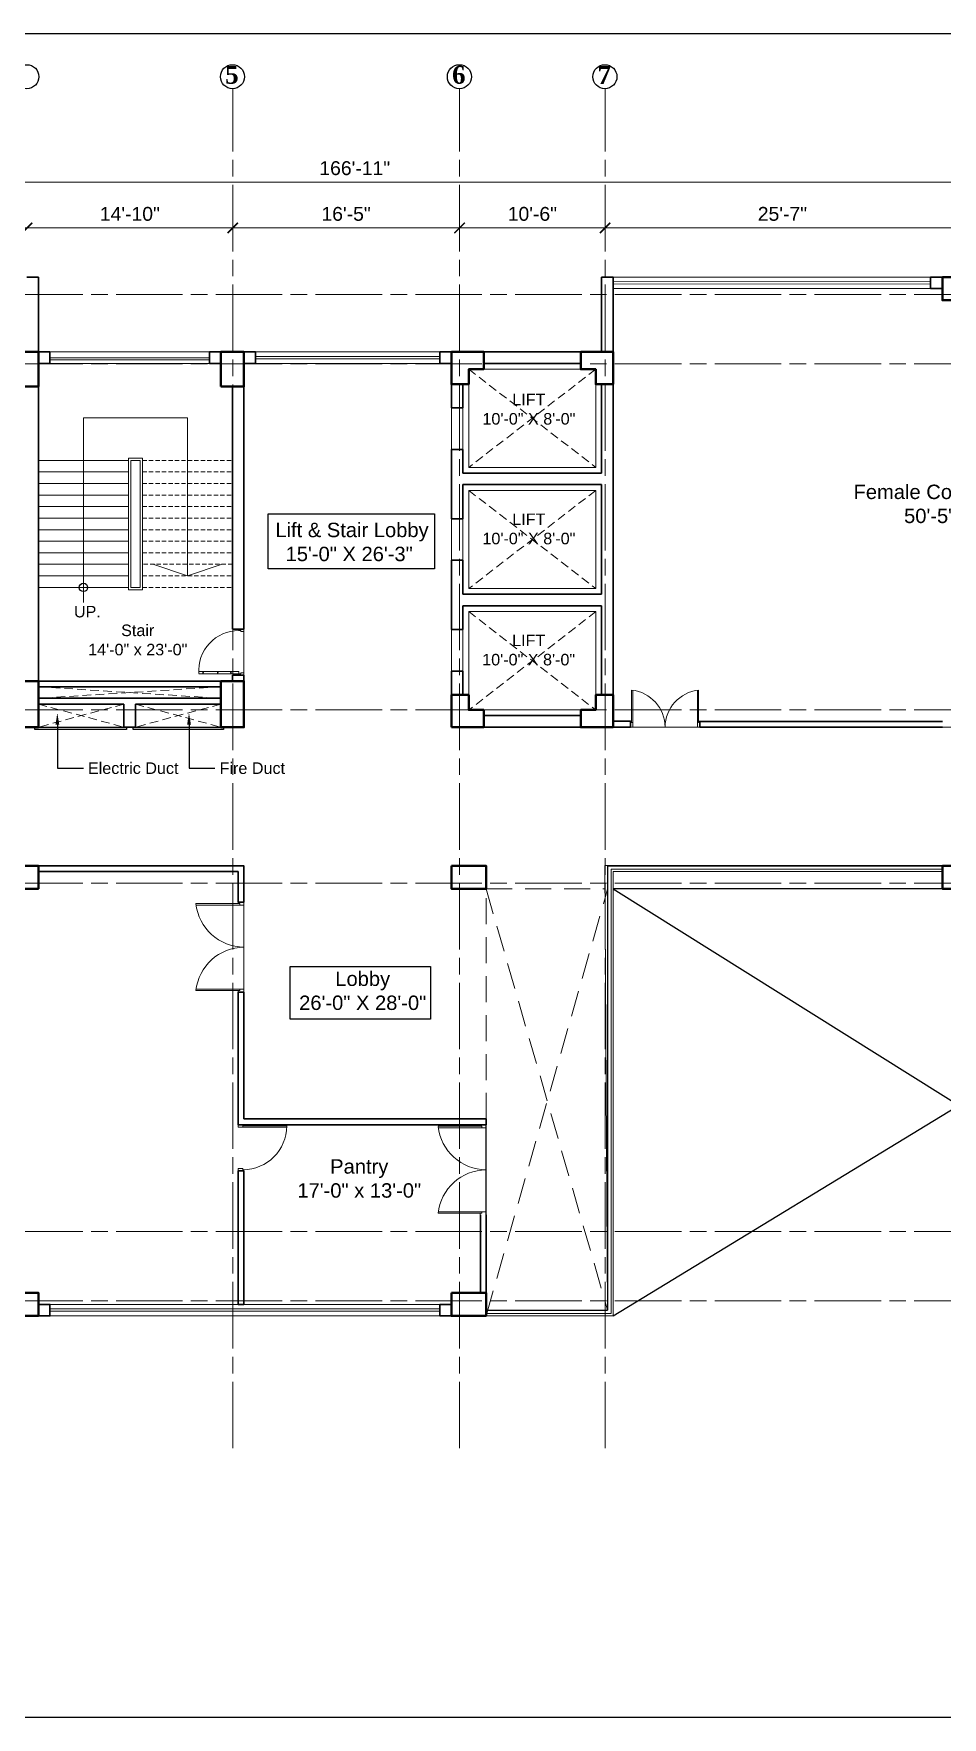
# Model space of a CAD drawing. Header units: inches. Extents: x -12 to 20935469, y -1604 to 24729220.
# Drawn here: x 20925476 to 20926263, y 24705706 to 24707164 of the extents above; entities that cross this region are included whole.
import ezdxf
from ezdxf import colors
from ezdxf.entities.mleader import LeaderData, LeaderLine
from ezdxf.math import Vec2, Vec3

# ---------------------------------------------------------------- set-up
doc = ezdxf.new("R2010")
doc.units = ezdxf.units.IN
doc.header["$LTSCALE"] = 0.03
doc.header["$MEASUREMENT"] = 0
doc.header["$PDMODE"] = 32
doc.header["$PDSIZE"] = 15
doc.linetypes.add('ACAD_ISO08W100', pattern=[36, 24, -3, 6, -3])
doc.linetypes.add('DASHED2', pattern=[0.375, 0.25, -0.125])
for name, color, linetype, lineweight in [('column', 1, 'Continuous', 40), ('Dim Line', 252, 'Continuous', 13), ('Door', 7, 'Continuous', 18), ('Dot', 253, 'Continuous', 0), ('Gas', 21, 'Continuous', 5), ('Grid Line', 252, 'Continuous', 18), ('Hatch', 253, 'Continuous', 15), ('Main Wall', 7, 'Continuous', 30), ('RAIL', 23, 'Continuous', 13), ('STAIR', 46, 'Continuous', 15), ('wind.', 150, 'Continuous', 20)]:
    doc.layers.add(name, color=color, linetype=linetype, lineweight=lineweight)
doc.layers.add('FUR', color=251, linetype='Continuous')
doc.layers.add('TEXT', color=7, linetype='Continuous')
doc.styles.add('2', font='swisscl.ttf')
doc.styles.add('RomanS', font='arial.ttf', dxfattribs={"height": 12})
doc.styles.get("Standard").update_dxf_attribs({"font": 'timesbd.ttf'})
doc.dimstyles.new('Aec_Arch_I', dxfattribs={"dimscale": 96, "dimtxt": 12, "dimasz": 0.09375, "dimexe": 0.125, "dimexo": 0.125, "dimgap": 0.0625, "dimtad": 1, "dimdec": 0, "dimzin": 3, "dimdsep": 46, "dimlunit": 4, "dimtxsty": 'RomanS', "dimblk1": 'ARCHTICK', "dimblk2": 'ARCHTICK', "dimsah": 1, "dimcen": 0.09375, "dimdle": 0.125, "dimadec": 0, "dimazin": 0, "dimtfac": 0.75, "dimtdec": 0, "dimtmove": 2, "dimatfit": 3, "dimldrblk": 'ARCHTICK', "dimfxl": 1, "dimfrac": 1, "dimtolj": 1, "dimtzin": 0, "dimarcsym": 0})

# ---------------------------------------------------------------- blocks, each defined once
blk = doc.blocks.new('_ArchTick')
at = {"color": 0, "linetype": 'ByBlock', "lineweight": 35, "const_width": 0.15}
blk.add_lwpolyline([(-0.5, -0.5), (0.5, 0.5)], dxfattribs=at)
blk = doc.blocks.new('*D8')
at = {"layer": 'Defpoints', "color": 0, "transparency": 16777216}
for p in [(20831396.3, 24724578.2), (20831666.3, 24724578.2), (20831666.3, 24724578.2)]:
    blk.add_point(p, dxfattribs=at)
at = {"layer": 'Dim Line', "color": 0, "lineweight": -2, "transparency": 16777216}
blk.add_line((20831384.3, 24724578.2), (20831678.3, 24724578.2), dxfattribs=at)
at = {"layer": 'Dim Line', "color": 0, "lineweight": -2, "transparency": 16777216, "xscale": 9, "yscale": 9, "zscale": 9, "rotation": 180}
blk.add_blockref('_ArchTick', (20831396.3, 24724578.2), dxfattribs=at)
at = {"layer": 'Dim Line', "color": 0, "lineweight": -2, "transparency": 16777216, "xscale": 9, "yscale": 9, "zscale": 9}
blk.add_blockref('_ArchTick', (20831666.3, 24724578.2), dxfattribs=at)
at = {"layer": 'Dim Line', "color": 0, "transparency": 16777216, "insert": (20831531.3, 24724590.3), "char_height": 12, "attachment_point": 5, "style": 'RomanS'}
blk.add_mtext('\\A1;22\'-6"', dxfattribs=at)
blk = doc.blocks.new('*D9')
at = {"layer": 'Defpoints', "color": 0, "transparency": 16777216}
for p in [(20831666.3, 24724578.2), (20831844.3, 24724578.2), (20831844.3, 24724578.2)]:
    blk.add_point(p, dxfattribs=at)
at = {"layer": 'Dim Line', "color": 0, "lineweight": -2, "transparency": 16777216}
blk.add_line((20831654.3, 24724578.2), (20831856.3, 24724578.2), dxfattribs=at)
at = {"layer": 'Dim Line', "color": 0, "lineweight": -2, "transparency": 16777216, "xscale": 9, "yscale": 9, "zscale": 9, "rotation": 180}
blk.add_blockref('_ArchTick', (20831666.3, 24724578.2), dxfattribs=at)
at = {"layer": 'Dim Line', "color": 0, "lineweight": -2, "transparency": 16777216, "xscale": 9, "yscale": 9, "zscale": 9}
blk.add_blockref('_ArchTick', (20831844.3, 24724578.2), dxfattribs=at)
at = {"layer": 'Dim Line', "color": 0, "transparency": 16777216, "insert": (20831755.3, 24724590.3), "char_height": 12, "attachment_point": 5, "style": 'RomanS'}
blk.add_mtext('\\A1;14\'-10"', dxfattribs=at)
blk = doc.blocks.new('*D21')
at = {"layer": 'Defpoints', "color": 0, "transparency": 16777216}
for p in [(20831844.3, 24724578.2), (20832040.8, 24724578.2), (20832040.8, 24724578.2)]:
    blk.add_point(p, dxfattribs=at)
at = {"layer": 'Dim Line', "color": 0, "lineweight": -2, "transparency": 16777216}
for p, q in [((20831832.3, 24724578.2), (20832052.8, 24724578.2)), ((20831844.3, 24724566.2), (20831844.3, 24724566.2)), ((20832040.8, 24724566.2), (20832040.8, 24724566.2))]:
    blk.add_line(p, q, dxfattribs=at)
at = {"layer": 'Dim Line', "color": 0, "lineweight": -2, "transparency": 16777216, "xscale": 9, "yscale": 9, "zscale": 9, "rotation": 180}
blk.add_blockref('_ArchTick', (20831844.3, 24724578.2), dxfattribs=at)
at = {"layer": 'Dim Line', "color": 0, "lineweight": -2, "transparency": 16777216, "xscale": 9, "yscale": 9, "zscale": 9}
blk.add_blockref('_ArchTick', (20832040.8, 24724578.2), dxfattribs=at)
at = {"layer": 'Dim Line', "color": 0, "transparency": 16777216, "insert": (20831942.5, 24724590.3), "char_height": 12, "attachment_point": 5, "style": 'RomanS'}
blk.add_mtext('\\A1;16\'-5"', dxfattribs=at)
blk = doc.blocks.new('*D22')
at = {"layer": 'Defpoints', "color": 0, "transparency": 16777216}
for p in [(20832040.8, 24724578.2), (20832166.8, 24724578.2), (20832166.8, 24724578.2)]:
    blk.add_point(p, dxfattribs=at)
at = {"layer": 'Dim Line', "color": 0, "lineweight": -2, "transparency": 16777216}
for p, q in [((20832028.8, 24724578.2), (20832178.8, 24724578.2)), ((20832040.8, 24724566.2), (20832040.8, 24724566.2)), ((20832166.8, 24724566.2), (20832166.8, 24724566.2))]:
    blk.add_line(p, q, dxfattribs=at)
at = {"layer": 'Dim Line', "color": 0, "lineweight": -2, "transparency": 16777216, "xscale": 9, "yscale": 9, "zscale": 9, "rotation": 180}
blk.add_blockref('_ArchTick', (20832040.8, 24724578.2), dxfattribs=at)
at = {"layer": 'Dim Line', "color": 0, "lineweight": -2, "transparency": 16777216, "xscale": 9, "yscale": 9, "zscale": 9}
blk.add_blockref('_ArchTick', (20832166.8, 24724578.2), dxfattribs=at)
at = {"layer": 'Dim Line', "color": 0, "transparency": 16777216, "insert": (20832103.8, 24724590.3), "char_height": 12, "attachment_point": 5, "style": 'RomanS'}
blk.add_mtext('\\A1;10\'-6"', dxfattribs=at)
blk = doc.blocks.new('*D23')
at = {"layer": 'Defpoints', "color": 0, "transparency": 16777216}
for p in [(20832166.8, 24724578.2), (20832473.8, 24724578.2), (20832473.8, 24724578.2)]:
    blk.add_point(p, dxfattribs=at)
at = {"layer": 'Dim Line', "color": 0, "lineweight": -2, "transparency": 16777216}
for p, q in [((20832154.8, 24724578.2), (20832485.8, 24724578.2)), ((20832166.8, 24724566.2), (20832166.8, 24724566.2)), ((20832473.8, 24724566.2), (20832473.8, 24724566.2))]:
    blk.add_line(p, q, dxfattribs=at)
at = {"layer": 'Dim Line', "color": 0, "lineweight": -2, "transparency": 16777216, "xscale": 9, "yscale": 9, "zscale": 9, "rotation": 180}
blk.add_blockref('_ArchTick', (20832166.8, 24724578.2), dxfattribs=at)
at = {"layer": 'Dim Line', "color": 0, "lineweight": -2, "transparency": 16777216, "xscale": 9, "yscale": 9, "zscale": 9}
blk.add_blockref('_ArchTick', (20832473.8, 24724578.2), dxfattribs=at)
at = {"layer": 'Dim Line', "color": 0, "transparency": 16777216, "insert": (20832320.3, 24724590.3), "char_height": 12, "attachment_point": 5, "style": 'RomanS'}
blk.add_mtext('\\A1;25\'-7"', dxfattribs=at)
blk = doc.blocks.new('*D13')
at = {"layer": 'Defpoints', "color": 0, "transparency": 16777216}
for p in [(20830948.3, 24724610.7), (20832951.8, 24724617.8), (20832951.8, 24724610.7)]:
    blk.add_point(p, dxfattribs=at)
at = {"layer": 'Dim Line', "color": 0, "lineweight": -2, "transparency": 16777216}
for p, q in [((20830948.3, 24724622.7), (20830948.3, 24724629.8)), ((20832951.8, 24724622.7), (20832951.8, 24724629.8)), ((20830936.3, 24724617.8), (20832963.8, 24724617.8))]:
    blk.add_line(p, q, dxfattribs=at)
at = {"layer": 'Dim Line', "color": 0, "lineweight": -2, "transparency": 16777216, "xscale": 9, "yscale": 9, "zscale": 9, "rotation": 180}
blk.add_blockref('_ArchTick', (20830948.3, 24724617.8), dxfattribs=at)
at = {"layer": 'Dim Line', "color": 0, "lineweight": -2, "transparency": 16777216, "xscale": 9, "yscale": 9, "zscale": 9}
blk.add_blockref('_ArchTick', (20832951.8, 24724617.8), dxfattribs=at)
at = {"layer": 'Dim Line', "color": 0, "transparency": 16777216, "insert": (20831950, 24724629.9), "char_height": 12, "attachment_point": 5, "style": 'RomanS'}
blk.add_mtext('\\A1;166\'-11"', dxfattribs=at)
blk = doc.blocks.new('A$C36295410')
at = {"layer": 'Door'}
for p, q in [((1, 4), (1, 32)), ((2, 0), (2, 32)), ((58, 0), (58, 32)), ((59, 4), (59, 32)), ((1, 5), (0, 5)), ((2, 4), (1, 4)), ((58, 4), (59, 4)), ((59, 5), (60, 5)), ((2, 0), (0, 0)), ((58, 0), (60, 0))]:
    blk.add_line(p, q, dxfattribs=at)
for centre, start, end in [((-2.5, -0.3), 0.5906, 83.7783), ((62.5, -0.3), 96.2217, 179.4094)]:
    blk.add_arc(centre, 32.5, start, end, dxfattribs=at)
blk = doc.blocks.new('Door_45')
at = {"layer": 'Door'}
for p, q in [((1.5, 5), (1.5, 44)), ((1.5, 40), (2.2, 40)), ((2.2, 40), (2.2, 39.5)), ((2.2, 39.5), (2.7, 39.5)), ((2.7, 39.5), (2.7, 40)), ((2.7, 40), (3.5, 40)), ((3.5, 44), (3.5, 5)), ((1.5, 25.8), (2.2, 25.8)), ((2.2, 25.8), (2.2, 25.3)), ((2.2, 25.3), (2.7, 25.3)), ((2.7, 25.8), (3.5, 25.8)), ((2.7, 25.3), (2.7, 25.8)), ((0, 0), (0, 5)), ((0, 5), (1.5, 5)), ((1.5, 12.6), (2.2, 12.6)), ((3.5, 5), (1.5, 5)), ((1.5, 5), (1.5, 3)), ((1.5, 3), (2.5, 3)), ((2.2, 12.6), (2.2, 13.1)), ((2.2, 13.1), (2.7, 13.1)), ((2.5, 3), (2.5, 0)), ((2.7, 13.1), (2.7, 12.6)), ((2.7, 12.6), (3.5, 12.6)), ((42.5, 3), (42.5, 0)), ((43.5, 3), (42.5, 3)), ((45, 5), (43.5, 5)), ((43.5, 5), (43.5, 3)), ((45, 0), (45, 5)), ((2.5, 0), (0, 0)), ((42.5, 0), (45, 0))]:
    blk.add_line(p, q, dxfattribs=at)
blk.add_arc((4.7, 5.3), 38.8, 359.6233, 94.6685, dxfattribs=at)
blk = doc.blocks.new('$D40')
at = {"layer": 'Door'}
for p, q in [((1, 4), (1, 42)), ((2, 0), (2, 42)), ((1, 5), (0, 5)), ((2, 0), (0, 0)), ((2, 4), (1, 4)), ((39, 4), (38, 4)), ((38, 4), (38, 0)), ((40, 0), (38, 0)), ((40, 5), (39, 5)), ((39, 5), (39, 4))]:
    blk.add_line(p, q, dxfattribs=at)
blk.add_arc((1, 4), 38, 0, 90, dxfattribs=at)
blk = doc.blocks.new('fff')
at = {"layer": 'Grid Line', "color": 252, "linetype": 'ACAD_ISO08W100', "lineweight": 9, "ltscale": 80, "true_color": 0x939598}
for p, q in [((20831844.3, 24723521.1), (20831844.3, 24724698.8)), ((20832040.8, 24723521.1), (20832040.8, 24724698.8)), ((20832166.8, 24723521.1), (20832166.8, 24724698.8)), ((20833096.9, 24724520.6), (20830726.1, 24724520.6)), ((20833096.9, 24724460.6), (20830726.1, 24724460.6)), ((20833096.9, 24724160.7), (20830726.1, 24724160.7)), ((20833096.9, 24724010.7), (20830726.1, 24724010.7)), ((20833096.9, 24723708.7), (20830726.1, 24723708.7)), ((20833096.9, 24723648.8), (20830726.1, 24723648.8))]:
    blk.add_line(p, q, dxfattribs=at)
at = {"layer": 'Dim Line'}
for base, p1, p2, picture, middle in [((20832951.7523, 24724617.8128), (20830948.3088, 24724610.7482), (20832951.7523, 24724610.7482), '*D13', (20831950.0306, 24724629.9397)), ((20831666.3, 24724578.2), (20831396.3, 24724578.2), (20831666.3, 24724578.2), '*D8', (20831531.3, 24724590.3)), ((20831844.3, 24724578.2), (20831666.3, 24724578.2), (20831844.3, 24724578.2), '*D9', (20831755.3, 24724590.3)), ((20832040.7792, 24724578.1666), (20831844.25, 24724578.1666), (20832040.7792, 24724578.1666), '*D21', (20831942.5146, 24724590.2934)), ((20832166.8, 24724578.2), (20832040.8, 24724578.2), (20832166.8, 24724578.2), '*D22', (20832103.8, 24724590.3)), ((20832473.8, 24724578.2), (20832166.8, 24724578.2), (20832473.8, 24724578.2), '*D23', (20832320.3, 24724590.3))]:
    dim = blk.add_linear_dim(base=base, p1=p1, p2=p2, dimstyle='Aec_Arch_I', dxfattribs=at)
    dim.commit()
    dim.dimension.update_dxf_attribs({"geometry": picture, "text_midpoint": middle})

msp = doc.modelspace()

# ---------------------------------------------------------------- linework, layer by layer
for p, q in [((20925973.2, 24706443.2), (20926263.1, 24706443.3)), ((20925973.2, 24706443.2), (20925973.2, 24706058.3)), ((20925978.2, 24706423.3), (20926568.1, 24706053.3)), ((20926263.1, 24706423.3), (20925978.2, 24706423.3)), ((20925978.2, 24706053.3), (20926568.1, 24706413.3)), ((20925868, 24706140.9), (20925868, 24706218.9)), ((20925868, 24706058.3), (20925973.2, 24706058.3))]:
    msp.add_line(p, q)
for points in [[(20925679.2, 24706748.1), (20925823.5, 24706748.1), (20925823.5, 24706700.4), (20925679.2, 24706700.4)], [(20925477.3, 24706563.3), (20925556.6, 24706563.3), (20925556.6, 24706561.3), (20925477.3, 24706561.3)], [(20925562.4, 24706563.3), (20925640.6, 24706563.3), (20925640.6, 24706561.3), (20925562.4, 24706561.3)], [(20925698.4, 24706356.1), (20925820, 24706356.1), (20925820, 24706310.4), (20925698.4, 24706310.4)]]:
    msp.add_lwpolyline(points, close=True)
msp.add_circle((20925519.4, 24706684.4), 3.61)
at = {"layer": 'column', "lineweight": 40, "ltscale": 20}
for points in [[(20926263.1, 24706953.2), (20926263.1, 24706933.2), (20926293.1, 24706933.2), (20926293.1, 24706953.2)], [(20925460.4, 24706858.4), (20925480.4, 24706858.4), (20925480.4, 24706888.4), (20925460.4, 24706888.4)], [(20925638.4, 24706858.4), (20925658.4, 24706858.4), (20925658.4, 24706888.4), (20925638.4, 24706888.4)], [(20925460.4, 24706563.3), (20925480.4, 24706563.3), (20925480.4, 24706603.3), (20925460.4, 24706603.3)], [(20925638.4, 24706563.3), (20925658.4, 24706563.3), (20925658.4, 24706603.3), (20925638.4, 24706603.3)], [(20925450.4, 24706443.3), (20925450.4, 24706423.3), (20925480.4, 24706423.3), (20925480.4, 24706443.3)], [(20925838, 24706443.3), (20925838, 24706423.3), (20925868, 24706423.3), (20925868, 24706443.3)], [(20926263.1, 24706443.3), (20926263.1, 24706423.3), (20926293.1, 24706423.3), (20926293.1, 24706443.3)], [(20925450.4, 24706073.3), (20925450.4, 24706053.3), (20925480.4, 24706053.3), (20925480.4, 24706073.3)], [(20925838, 24706073.3), (20925838, 24706053.3), (20925868, 24706053.3), (20925868, 24706073.3)]]:
    msp.add_lwpolyline(points, close=True, dxfattribs=at)
for points in [[(20925838, 24706888.4), (20925866, 24706888.4), (20925866, 24706873.4), (20925853, 24706873.4), (20925853, 24706860.4), (20925838, 24706860.4), (20925838, 24706888.4)], [(20925978, 24706888.4), (20925950, 24706888.4), (20925950, 24706873.4), (20925963, 24706873.4), (20925963, 24706860.4), (20925978, 24706860.4), (20925978, 24706888.4)], [(20925838, 24706563.3), (20925866, 24706563.3), (20925866, 24706578.3), (20925853, 24706578.3), (20925853, 24706591.3), (20925838, 24706591.3), (20925838, 24706563.3)], [(20925978, 24706563.3), (20925950, 24706563.3), (20925950, 24706578.3), (20925963, 24706578.3), (20925963, 24706591.3), (20925978, 24706591.3), (20925978, 24706563.3)]]:
    msp.add_lwpolyline(points, dxfattribs=at)
at = {"layer": 'Defpoints'}
msp.add_lwpolyline([(20924497.9, 24707164.1), (20926936.8, 24707164.1), (20926936.8, 24705705.5), (20924497.9, 24705705.5)], close=True, dxfattribs=at)
at = {"layer": 'Door'}
for p, q in [((20925654.7, 24706410.5), (20925616.8, 24706410.5)), ((20925658.4, 24706409.2), (20925616.8, 24706409.2)), ((20925653.4, 24706410.5), (20925653.4, 24706411.8)), ((20925654.7, 24706409.2), (20925654.7, 24706410.5)), ((20925658.4, 24706409.2), (20925658.4, 24706411.8)), ((20925658.4, 24706336.4), (20925616.8, 24706336.4)), ((20925654.7, 24706336.4), (20925654.7, 24706335.1)), ((20925658.4, 24706336.4), (20925658.4, 24706333.8)), ((20925654.7, 24706335.1), (20925616.8, 24706335.1)), ((20925653.4, 24706335.1), (20925653.4, 24706333.8)), ((20925863, 24706217.6), (20925863, 24706218.9)), ((20925868, 24706216.3), (20925868, 24706218.9)), ((20925864.3, 24706217.6), (20925826.4, 24706217.6)), ((20925868, 24706216.3), (20925826.5, 24706216.3)), ((20925864.3, 24706216.3), (20925864.3, 24706217.6)), ((20925864.3, 24706142.2), (20925826.4, 24706142.2)), ((20925868, 24706143.5), (20925826.5, 24706143.5)), ((20925863, 24706142.2), (20925863, 24706140.9)), ((20925864.3, 24706143.5), (20925864.3, 24706142.2)), ((20925868, 24706143.5), (20925868, 24706140.9))]:
    msp.add_line(p, q, dxfattribs=at)
for centre, start, end in [((20925658.8, 24706415), 186.2217, 269.4094), ((20925658.8, 24706330.5), 90.5906, 173.7783), ((20925868.5, 24706222.1), 186.2217, 269.4094), ((20925868.5, 24706137.6), 90.5906, 173.7783)]:
    msp.add_arc(centre, 42.3, start, end, dxfattribs=at)
at = {"layer": 'Dot', "linetype": 'DASHED2', "lineweight": 0, "ltscale": 1000}
for p, q in [((20925480.4, 24706598.3), (20925638.4, 24706588.3)), ((20925638.4, 24706598.3), (20925480.4, 24706588.3)), ((20925554.4, 24706583.3), (20925480.4, 24706563.3)), ((20925480.4, 24706583.3), (20925554.4, 24706563.3)), ((20925564.4, 24706583.3), (20925638.4, 24706563.3)), ((20925638.4, 24706583.3), (20925564.4, 24706563.3))]:
    msp.add_line(p, q, dxfattribs=at)
at = {"layer": 'Dot', "color": 0, "linetype": 'DASHED2', "lineweight": 20, "ltscale": 3000}
for p, q in [((20925868, 24706423.3), (20925973.2, 24706058.3)), ((20925868, 24706223.9), (20925868, 24706423.3)), ((20925868, 24706423.3), (20925971.1, 24706423.3)), ((20925868, 24706053.3), (20925973.2, 24706423.1))]:
    msp.add_line(p, q, dxfattribs=at)
at = {"layer": 'Dot', "linetype": 'DASHED2', "lineweight": 0, "ltscale": 1000}
for points in [[(20925853, 24706873.4), (20925963, 24706788.4), (20925963, 24706873.4), (20925853, 24706788.4)], [(20925853, 24706768.4), (20925963, 24706683.4), (20925963, 24706768.4), (20925853, 24706683.4)], [(20925853, 24706663.4), (20925963.1, 24706578.2), (20925963.1, 24706663.4), (20925853.1, 24706578.2)]]:
    msp.add_lwpolyline(points, dxfattribs=at)
at = {"layer": 'Gas', "color": 0, "lineweight": 5}
for points in [[(20925853, 24706788.4), (20925963, 24706788.4), (20925963, 24706873.4), (20925853, 24706873.4)], [(20925570.4, 24706682.4), (20925558.4, 24706682.4), (20925558.4, 24706796.4), (20925570.4, 24706796.4)], [(20925568.4, 24706684.4), (20925560.4, 24706684.4), (20925560.4, 24706794.4), (20925568.4, 24706794.4)], [(20925853, 24706683.4), (20925963, 24706683.4), (20925963, 24706768.4), (20925853, 24706768.4)], [(20925853.1, 24706578.2), (20925963.1, 24706578.2), (20925963.1, 24706663.4), (20925853, 24706663.4)]]:
    msp.add_lwpolyline(points, close=True, dxfattribs=at)
at = {"layer": 'Hatch', "lineweight": 0}
msp.add_lwpolyline([(20926671.9, 24706563.4), (20925838, 24706563.4), (20925838, 24706878.2), (20925658.4, 24706878.4), (20925658.4, 24706563.3), (20924836.4, 24706563.5), (20924836.4, 24706443.4), (20925658.4, 24706443.4), (20925658.4, 24706223.9), (20925868, 24706223.9), (20925868, 24706073.3), (20925868, 24706058.4), (20925869.5, 24706058.4), (20925973.2, 24706058.4), (20925970.9, 24706443.4), (20926671.9, 24706443.4)], close=True, dxfattribs=at)
at = {"layer": 'Main Wall', "lineweight": 30}
for p, q in [((20925470.4, 24706953.2), (20925480.4, 24706953.2)), ((20925480.4, 24706888.4), (20925480.4, 24706953.2)), ((20925968.1, 24706953.2), (20925978, 24706953.2)), ((20925968.1, 24706953.2), (20925968.1, 24706888.4)), ((20925978, 24706591.3), (20925978, 24706953.2)), ((20926262.9, 24706953.2), (20926252.9, 24706953.2)), ((20926252.9, 24706953.2), (20926252.9, 24706943.2)), ((20926252.9, 24706943.2), (20926262.9, 24706943.2)), ((20925480.4, 24706603.3), (20925480.4, 24706878.4)), ((20925866, 24706888.4), (20925950, 24706888.4)), ((20925866, 24706878.4), (20925950, 24706878.4)), ((20925648.4, 24706858.4), (20925648.4, 24706648.3)), ((20925658.4, 24706858.4), (20925658.4, 24706648.3)), ((20925838, 24706839.9), (20925848, 24706839.9)), ((20925838, 24706803.9), (20925848, 24706803.9)), ((20925848, 24706783.4), (20925968, 24706783.4)), ((20925848, 24706773.4), (20925968, 24706773.4)), ((20925838, 24706743.9), (20925848, 24706743.9)), ((20925848, 24706707.9), (20925838, 24706707.9)), ((20925848, 24706678.4), (20925968, 24706678.4)), ((20925848, 24706668.4), (20925968, 24706668.4)), ((20925658.4, 24706648.3), (20925648.4, 24706648.3)), ((20925848, 24706647.8), (20925838, 24706647.8)), ((20925638.4, 24706603.3), (20925480.4, 24706603.3)), ((20925638.4, 24706598.3), (20925480.4, 24706598.3)), ((20925648.4, 24706608.3), (20925648.4, 24706603.3)), ((20925658.4, 24706608.3), (20925648.4, 24706608.3)), ((20925658.4, 24706608.3), (20925658.4, 24706603.3)), ((20925848, 24706611.8), (20925838, 24706611.8)), ((20925638.4, 24706588.3), (20925480.4, 24706588.3)), ((20925554.4, 24706583.3), (20925480.4, 24706583.3)), ((20925554.4, 24706583.3), (20925554.4, 24706563.3)), ((20925638.4, 24706583.3), (20925564.4, 24706583.3)), ((20925564.4, 24706583.3), (20925564.4, 24706563.3)), ((20925554.4, 24706563.3), (20925564.4, 24706563.3)), ((20925866, 24706563.3), (20925950, 24706563.3)), ((20925993, 24706568.4), (20925978, 24706568.4)), ((20925993, 24706563.4), (20925978, 24706563.4)), ((20925993, 24706563.4), (20925993, 24706568.4)), ((20926263.1, 24706568.3), (20926053, 24706568.3)), ((20926053, 24706563.3), (20926053, 24706568.3)), ((20926263.1, 24706563.3), (20926053, 24706563.3)), ((20925480.4, 24706443.3), (20925658.4, 24706443.3)), ((20925653.4, 24706438.3), (20925480.4, 24706438.3)), ((20925653.4, 24706438.3), (20925653.4, 24706411.8)), ((20925658.4, 24706443.3), (20925658.4, 24706411.8)), ((20925653.4, 24706411.8), (20925658.4, 24706411.8)), ((20925653.4, 24706333.8), (20925653.4, 24706218.9)), ((20925653.4, 24706333.8), (20925658.4, 24706333.8)), ((20925658.4, 24706333.8), (20925658.4, 24706223.9)), ((20925653.4, 24706218.9), (20925868, 24706218.9)), ((20925658.4, 24706223.9), (20925868, 24706223.9)), ((20925868, 24706218.9), (20925868, 24706223.9)), ((20925653.4, 24706178.9), (20925658.4, 24706178.9)), ((20925653.4, 24706178.9), (20925653.4, 24706063.3)), ((20925658.4, 24706178.9), (20925658.4, 24706063.3)), ((20925863.2, 24706140.9), (20925863.2, 24706073.3)), ((20925868, 24706140.9), (20925868, 24706073.3)), ((20925653.4, 24706063.3), (20925658.4, 24706063.3))]:
    msp.add_line(p, q, dxfattribs=at)
for points in [[(20925480.4, 24706888.4), (20925490.4, 24706888.4), (20925490.4, 24706878.4), (20925480.4, 24706878.4)], [(20925638.4, 24706888.4), (20925628.4, 24706888.4), (20925628.4, 24706878.4), (20925638.4, 24706878.4)], [(20925658.4, 24706888.4), (20925668.4, 24706888.4), (20925668.4, 24706878.4), (20925658.4, 24706878.4)], [(20925837.9, 24706888.4), (20925827.9, 24706888.4), (20925827.9, 24706878.4), (20925837.9, 24706878.4)], [(20925838, 24706860.4), (20925838, 24706839.9)], [(20925848, 24706860.4), (20925848, 24706839.9)], [(20925968, 24706783.4), (20925968, 24706860.4)], [(20925838, 24706803.9), (20925838, 24706743.9)], [(20925848, 24706803.9), (20925848, 24706783.4)], [(20925848, 24706773.4), (20925848, 24706743.9)], [(20925968, 24706678.4), (20925968, 24706773.4)], [(20925838, 24706707.9), (20925838, 24706647.8)], [(20925848, 24706707.9), (20925848, 24706678.4)], [(20925848, 24706668.4), (20925848, 24706647.8)], [(20925968, 24706591.3), (20925968, 24706668.4)], [(20925838, 24706611.8), (20925838, 24706591.3), (20925838, 24706591.3)], [(20925848, 24706611.8), (20925848, 24706591.3)], [(20925866, 24706573.3), (20925950, 24706573.3)], [(20925480.4, 24706053.3), (20925490.4, 24706053.3), (20925490.4, 24706063.3), (20925480.4, 24706063.3)], [(20925838, 24706053.3), (20925828, 24706053.3), (20925828, 24706063.3), (20925838, 24706063.3)]]:
    msp.add_lwpolyline(points, dxfattribs=at)
at = {"layer": 'Main Wall', "lineweight": 13}
for points in [[(20925838, 24706803.9), (20925848, 24706803.9), (20925848, 24706839.9), (20925838, 24706839.9)], [(20925838, 24706707.9), (20925848, 24706707.9), (20925848, 24706743.9), (20925838, 24706743.9)], [(20925838, 24706611.8), (20925848, 24706611.8), (20925848, 24706647.8), (20925838, 24706647.8)]]:
    msp.add_lwpolyline(points, close=True, dxfattribs=at)
at = {"layer": 'RAIL', "lineweight": 9}
for p, q in [((20925519.4, 24706671.2), (20925519.4, 24706831.4)), ((20925519.4, 24706831.4), (20925609.4, 24706831.4)), ((20925609.4, 24706831.4), (20925609.4, 24706694.4)), ((20925579.4, 24706704.4), (20925609.4, 24706694.4)), ((20925609.4, 24706694.4), (20925639.4, 24706704.4))]:
    msp.add_line(p, q, dxfattribs=at)
at = {"layer": 'STAIR', "color": 32, "lineweight": 5}
for p, q in [((20925480.4, 24706794.4), (20925558.4, 24706794.4)), ((20925480.4, 24706784.4), (20925558.4, 24706784.4)), ((20925480.4, 24706774.4), (20925558.4, 24706774.4)), ((20925480.4, 24706764.4), (20925558.4, 24706764.4)), ((20925480.4, 24706754.4), (20925558.4, 24706754.4)), ((20925480.4, 24706744.4), (20925558.4, 24706744.4)), ((20925480.4, 24706734.4), (20925558.4, 24706734.4)), ((20925480.4, 24706724.4), (20925558.4, 24706724.4)), ((20925480.4, 24706714.4), (20925558.4, 24706714.4)), ((20925480.4, 24706704.4), (20925558.4, 24706704.4)), ((20925480.4, 24706694.4), (20925558.4, 24706694.4)), ((20925480.4, 24706684.4), (20925558.4, 24706684.4))]:
    msp.add_line(p, q, dxfattribs=at)
at = {"layer": 'STAIR', "color": 32, "linetype": 'DASHED2', "lineweight": 5, "ltscale": 500}
for p, q in [((20925570.4, 24706794.4), (20925648.4, 24706794.4)), ((20925570.4, 24706784.4), (20925648.4, 24706784.4)), ((20925570.4, 24706774.4), (20925648.4, 24706774.4)), ((20925570.4, 24706764.4), (20925648.4, 24706764.4)), ((20925570.4, 24706754.4), (20925648.4, 24706754.4)), ((20925570.4, 24706744.4), (20925648.4, 24706744.4)), ((20925570.4, 24706734.4), (20925648.4, 24706734.4)), ((20925570.4, 24706724.4), (20925648.4, 24706724.4)), ((20925570.4, 24706714.4), (20925648.4, 24706714.4)), ((20925648.4, 24706704.4), (20925570.4, 24706704.4)), ((20925588.4, 24706704.4), (20925648.4, 24706704.4)), ((20925570.4, 24706694.4), (20925648.4, 24706694.4)), ((20925570.4, 24706684.4), (20925648.4, 24706684.4))]:
    msp.add_line(p, q, dxfattribs=at)
at = {"layer": 'TEXT'}
for centre in [(20925470.4, 24707126.8), (20925648.4, 24707126.8), (20925844.9, 24707126.8), (20925970.9, 24707126.8)]:
    msp.add_circle(centre, 10.4, dxfattribs=at)
at = {"layer": 'wind.'}
for p, q in [((20926252.9, 24706953.2), (20925977.9, 24706953.2)), ((20925977.9, 24706949.2), (20926252.9, 24706949.3)), ((20925977.9, 24706947.2), (20926252.9, 24706947.3)), ((20926252.9, 24706943.2), (20925977.9, 24706943.2)), ((20925490.4, 24706888.4), (20925628.4, 24706888.4)), ((20925490.4, 24706883.4), (20925628.4, 24706883.4)), ((20925490.4, 24706881.4), (20925628.4, 24706881.4)), ((20925490.4, 24706878.4), (20925628.4, 24706878.4)), ((20925828, 24706063.3), (20925490.4, 24706063.3)), ((20925828, 24706059.3), (20925490.4, 24706059.3)), ((20925828, 24706057.3), (20925490.4, 24706057.3)), ((20925828, 24706053.3), (20925490.4, 24706053.3))]:
    msp.add_line(p, q, dxfattribs=at)
at = {"layer": 'wind.', "lineweight": 5}
for p, q in [((20925668.4, 24706888.4), (20925827.9, 24706888.4)), ((20925668.4, 24706884.4), (20925827.9, 24706884.4)), ((20925668.4, 24706882.4), (20925827.9, 24706882.4)), ((20925668.4, 24706878.4), (20925837.9, 24706878.4)), ((20925976.2, 24706440.2), (20926263.1, 24706440.2)), ((20925976.2, 24706440.2), (20925976.2, 24706055.3)), ((20925978.2, 24706438.2), (20926263.1, 24706438.3)), ((20925978.2, 24706438.2), (20925978.2, 24706053.3)), ((20925868, 24706055.3), (20925976.2, 24706055.3)), ((20925868, 24706053.3), (20925978.2, 24706053.3))]:
    msp.add_line(p, q, dxfattribs=at)

# ---------------------------------------------------------------- block references
at = {"layer": 'Door', "color": 250, "ltscale": 20, "xscale": 0.8888888888759539, "yscale": 0.8888888888759539, "zscale": 0.8888888888759539, "rotation": 90.00000000000001}
msp.add_blockref('Door_45', (20925658.4, 24706608.3), dxfattribs=at)
at = {"layer": 'FUR'}
msp.add_blockref('A$C36295410', (20925993, 24706563.4), dxfattribs=at)
at = {"layer": 'Hatch', "lineweight": 0}
msp.add_blockref('fff', (93804.3, -17582.4), dxfattribs=at)
at = {"layer": 'Main Wall', "rotation": 270}
msp.add_blockref('$D40', (20925653.4, 24706218.9), dxfattribs=at)

# ---------------------------------------------------------------- texts
at = {"layer": 'TEXT', "char_height": 15.44, "width": 227.458, "attachment_point": 8, "rotation": 0}
for s, insert in [('\\A1;5', (20925647.9, 24707120.5)), ('\\A1;6', (20925844.4, 24707120.5)), ('\\A1;7', (20925970.4, 24707120.5))]:
    msp.add_mtext(s, dxfattribs=dict(at, insert=insert))
at = {"layer": 'TEXT', "color": 30, "lineweight": 5, "ltscale": 20, "attachment_point": 2, "style": '2'}
for s, width, gutter_width, insert, char_height in [('\\pxsm1;{\\fArial|b0|i0|c0|p34;\\C0;LIFT\\P10\'-0" X 8\'-0" }', 235.592, 0.75, (20925905.1, 24706852.1), 10), ('\\pxsm1;{\\fArial|b0|i0|c0|p34;\\C0;Female Common Room\\P\\pqc;50\'-5"x31\'-3"}', 231.619, 0.5, (20926278.7, 24706773.4), 12.476), ('\\pxsm1;{\\fArial|b0|i0|c0|p34;\\C0;LIFT\\P10\'-0" X 8\'-0" }', 235.592, 0.75, (20925905.1, 24706748.4), 10), ('\\pxsm1,qc;{\\fArial|b0|i0|c0|p34;\\C0; Lift & Stair Lobby\\P15\'-0" X 26\'-3" }', 146.388, 0.75, (20925749.5, 24706740.4), 12.476), ('{\\fArial|b0|i0|c0|p34;\\C0;UP.}', 104.76, 0.5, (20925522.8, 24706668.4), 10), ('\\pxsm1;{\\fArial|b0|i0|c0|p34;\\C0;Stair\\P14\'-0" x 23\'-0"  }', 114.807, 0.282, (20925566.4, 24706652.2), 10), ('\\pxsm1;{\\fArial|b0|i0|c0|p34;\\C0;LIFT\\P10\'-0" X 8\'-0" }', 235.592, 0.75, (20925904.9, 24706643.5), 10), ('\\pxsm1,qc;{\\fArial|b0|i0|c0|p34;\\C0;Lobby\\P26\'-0" X 28\'-0" }', 146.388, 0.75, (20925761.2, 24706351.6), 12.476), ('\\pxsm1;{\\fArial|b0|i0|c0|p34;\\C0;Pantry\\P17\'-0" x 13\'-0" }', 128.184, 0.75, (20925758.2, 24706189), 12.476)]:
    msp.add_mtext_dynamic_manual_height_columns(s, width=width, gutter_width=gutter_width, heights=[0], dxfattribs=dict(at, insert=insert, char_height=char_height))

# ---------------------------------------------------------------- leaders
at = {"layer": 'TEXT', "lineweight": 5, "ltscale": 20}
ml = msp.add_multileader_mtext('Standard', dxfattribs=at)
ml.set_content('{\\fArial|b0|i0|c0|p34; Electric Duct}', color=256)
ml.set_leader_properties()
ml.build(insert=Vec2(0, 0))
ml.multileader.update_dxf_attribs({"text_right_attachment_type": 6, "dogleg_length": 0.36, "arrow_head_size": 10})
ctx = ml.context
ctx.base_point, ctx.char_height, ctx.arrow_head_size, ctx.landing_gap_size, ctx.plane_origin = Vec3(20925519.3, 24706527.8), 10, 10, 0.09, Vec3(20925496.8, 24706575.6)
ctx.right_attachment = 6
notes = []
notes.append((ctx, [(0, (1, 1, 0), (20925496.8, 24706527.8), (1, 0), 22.5, [(0, [(20925496.8, 24706575.6)], 0, [])])]))
ctx.mtext.insert, ctx.mtext.width, ctx.mtext.defined_height, ctx.mtext.flow_direction = Vec3(20925519.4, 24706532.8), 232.704, 29.8, 5
ml = msp.add_multileader_mtext('Standard', dxfattribs=at)
ml.set_content('{\\fArial|b0|i0|c0|p34; Fire Duct}', color=256)
ml.set_leader_properties()
ml.build(insert=Vec2(0, 0))
ml.multileader.update_dxf_attribs({"text_right_attachment_type": 6, "dogleg_length": 0.36, "arrow_head_size": 10})
ctx = ml.context
ctx.base_point, ctx.char_height, ctx.arrow_head_size, ctx.landing_gap_size, ctx.plane_origin = Vec3(20925633.3, 24706527.8), 10, 10, 0.09, Vec3(20925610.8, 24706575.6)
ctx.right_attachment = 6
notes.append((ctx, [(0, (1, 1, 0), (20925610.8, 24706527.8), (1, 0), 22.5, [(0, [(20925610.8, 24706575.6)], 0, [])])]))
ctx.mtext.insert, ctx.mtext.width, ctx.mtext.defined_height, ctx.mtext.flow_direction = Vec3(20925633.4, 24706532.8), 232.704, 29.8, 5
for ctx, leaders in notes:
    for number, flags, end, landing, length, lines in leaders:
        leader = LeaderData()
        leader.index, (leader.has_last_leader_line, leader.has_dogleg_vector, leader.attachment_direction) = number, flags
        leader.last_leader_point, leader.dogleg_vector, leader.dogleg_length = Vec3(end), Vec3(landing), length
        for number, points, colour, breaks in lines:
            line = LeaderLine()
            line.index, line.vertices, line.color, line.breaks = number, Vec3.list(points), colors.encode_raw_color(colour), breaks
            leader.lines.append(line)
        ctx.leaders.append(leader)

doc.saveas('drawing.dxf')
